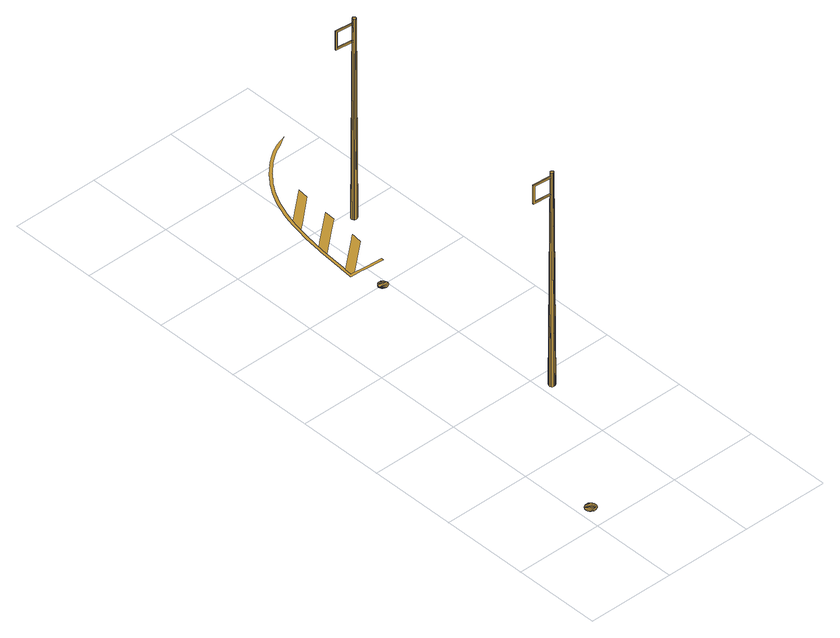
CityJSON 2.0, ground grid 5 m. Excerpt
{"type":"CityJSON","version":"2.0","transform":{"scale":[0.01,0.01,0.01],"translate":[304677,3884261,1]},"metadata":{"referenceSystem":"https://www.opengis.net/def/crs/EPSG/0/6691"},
"CityObjects":{
"cityfurniture1":{"type":"CityFurniture","attributes":{"class":"1000","function":"5610"},"geometry":[{"type":"MultiSurface","lod":"3","boundaries":[[[0,1,2]],[[2,3,0]],[[1,4,2]],[[1,5,4]],[[1,6,5]],[[4,7,2]],[[4,8,7]],[[2,7,9]],[[9,10,2]],[[7,11,9]],[[11,12,9]],[[7,13,11]],[[7,14,13]],[[13,15,11]],[[14,16,13]],[[16,17,13]],[[17,18,13]],[[19,13,20]],[[20,21,19]],[[17,22,18]],[[13,18,20]],[[18,23,20]],[[18,24,23]],[[23,25,20]],[[18,26,24]],[[18,27,26]],[[24,28,23]]]}]},
"cityfurniture2":{"type":"CityFurniture","attributes":{"class":"1000","function":"4840"},"geometry":[{"type":"MultiSurface","lod":"3","boundaries":[[[29,30,31,32]],[[33,34,35,29,32,36]],[[31,30,37,38,39,40]],[[38,34,33,39]],[[41,42,43,35,34,38,37,44]],[[40,39,33,36,45,46,47,48]],[[42,41,47,46]],[[49,50,43,42,46,45]],[[47,41,44,51,52,48]],[[52,51,53,54]],[[55,56,50,49]],[[57,55,49,45,36,32,31,40,48,52,54,58]],[[51,44,37,30,29,35,43,50,56,59,60,53]],[[61,57,58,62]],[[63,61,62,64]],[[65,63,64,66]],[[67,65,66,68]],[[69,67,68,70]],[[71,69,70,72]],[[73,71,72,74]],[[75,73,74,76]],[[77,75,76,78]],[[79,77,78,80]],[[81,79,80,82]],[[83,81,82,84]],[[85,83,84,86]],[[59,87,88,60]],[[89,90,87,59,56,55,57,61,63,65,67,69,71,73,75,77,79,81,83,85]],[[80,78,76,74,72,70,68,66,64,62,58,54,53,60,88,91,92,86,84,82]],[[87,90,91,88]],[[89,85,86,92]],[[90,89,92,91]]]}]},
"cityfurniture3":{"type":"CityFurniture","attributes":{"class":"1000","function":"8020"},"geometry":[{"type":"MultiSurface","lod":"3","boundaries":[[[93,94,95]],[[94,93,96]],[[93,97,98]],[[97,93,95]],[[97,99,100]],[[99,97,95]],[[95,94,101]],[[101,94,102]],[[99,95,103]],[[95,101,104]],[[99,103,105]],[[95,104,106]],[[95,106,107]],[[95,108,109]],[[108,95,107]],[[107,106,110]],[[95,109,111]],[[108,107,112]],[[108,112,113]],[[112,107,114]],[[114,107,115]],[[112,114,116]],[[112,116,117]],[[116,114,118]],[[112,117,119]],[[112,119,120]],[[117,116,121]],[[122,116,123]],[[116,122,121]],[[117,121,124]],[[121,122,125]]]}]},
"cityfurniture4":{"type":"CityFurniture","attributes":{"class":"1000","function":"4840"},"geometry":[{"type":"MultiSurface","lod":"3","boundaries":[[[126,127,128,129]],[[130,131,132,126,129,133]],[[128,127,134,135,136,137]],[[135,131,130,136]],[[138,139,140,132,131,135,134,141]],[[137,136,130,133,142,143,144,145]],[[139,138,144,143]],[[146,147,140,139,143,142]],[[144,138,141,148,149,145]],[[149,148,150,151]],[[152,153,147,146]],[[154,152,146,142,133,129,128,137,145,149,151,155]],[[148,141,134,127,126,132,140,147,153,156,157,150]],[[158,154,155,159]],[[160,158,159,161]],[[162,160,161,163]],[[164,162,163,165]],[[166,164,165,167]],[[168,166,167,169]],[[170,168,169,171]],[[172,170,171,173]],[[174,172,173,175]],[[176,174,175,177]],[[178,176,177,179]],[[180,178,179,181]],[[182,180,181,183]],[[156,184,185,157]],[[186,187,184,156,153,152,154,158,160,162,164,166,168,170,172,174,176,178,180,182]],[[177,175,173,171,169,167,165,163,161,159,155,151,150,157,185,188,189,183,181,179]],[[184,187,188,185]],[[186,182,183,189]],[[187,186,189,188]]]}]},
"cityfurniture5":{"type":"CityFurniture","attributes":{"class":"1000","function":"1010"},"geometry":[{"type":"MultiSurface","lod":"3","boundaries":[[[190,191,192,193,194,195,196,197,198,199,200,201,202,203,204,205,206]],[[207,208,209,210,211,212,213,204,214,215,216,217,218,219,220,221,222,223,224,225,226,227,228,229,230,231,232,233,234,235,236,237,238,239,240,241,242,243,244,245,246,247,248,249,250,251,252,253,254,255,256,257,258,259,260,261,262,263,264,265,266,267,268,269,270,271,272,273,274,275,276,277,278,279,280,281,282,283,284,285,286,287,288,289,290,291,292,293,294,295,296,297,298,299,300,301,302,303,304,305,306,307,308,309,310,311,312,313,314,315,316,317,318,319,320,321,322,323,324,325,326,327,328,329,330,331,332,333,334,335,336,337,338,339,340,341,342,343,344,345,346,347,348,349,350,351,352,353,354,355,356,357,358,359,360,361,362,363,364,365,366,367,368,369,370,371,372]],[[373,374,375,376,215,377,378,379,380]],[[381,382,383,222,384,385]]]}]}
},
"vertices":[
[63,95,97],[67,94,97],[50,103,97],[54,99,97],[87,96,97],[82,94,97],[72,93,97],[99,105,97],[91,98,97],[45,111,97],[47,107,97],[41,126,97],[43,116,97],[45,140,97],[103,114,97],[43,135,97],[105,124,97],[104,134,97],[96,147,97],[48,144,97],[60,153,97],[55,151,97],[100,143,97],[69,156,97],[79,156,97],[64,155,97],[84,155,97],[93,150,97],[74,157,97],
[547,914,1381],[546,915,1282],[546,911,1282],[547,911,1381],[451,918,1381],[451,926,1381],[548,917,1381],[547,909,1381],[547,917,1282],[451,926,1282],[451,918,1282],[547,909,1282],[443,926,1274],[443,926,1389],[548,917,1389],[547,917,1274],[547,909,1389],[443,918,1389],[443,918,1274],[547,909,1274],[547,911,1389],[547,914,1389],[546,915,1274],[546,911,1274],[539,916,99],[538,910,99],[547,911,1412],[547,914,1412],[548,908,1412],[540,905,99],[548,917,1412],[541,921,99],[549,906,1412],[543,900,99],[552,904,1412],[548,896,99],[555,903,1412],[553,894,99],[558,902,1412],[559,894,99],[561,903,1412],[564,896,99],[563,905,1412],[569,899,99],[565,907,1412],[573,903,99],[566,910,1412],[575,909,99],[567,913,1412],[575,914,99],[566,916,1412],[573,920,99],[564,919,1412],[570,925,99],[562,921,1412],[566,928,99],[559,922,1412],[560,930,99],[550,920,1412],[544,926,99],[556,922,1412],[553,921,1412],[549,929,99],[555,931,99],
[469,1972,100],[477,1972,100],[447,1995,99],[473,1971,100],[461,1975,100],[465,1973,100],[454,1980,99],[457,1977,99],[489,1976,100],[482,1972,100],[447,1991,99],[496,1982,100],[451,1983,99],[500,1990,100],[501,2002,100],[450,2012,99],[448,2008,99],[501,1998,100],[446,1999,99],[455,2018,100],[452,2015,100],[498,2010,100],[500,2007,100],[493,2017,100],[470,2026,100],[496,2014,100],[466,2025,100],[458,2021,100],[479,2025,100],[487,2023,100],[490,2021,100],[474,2026,100],[483,2025,100],
[702,2455,1303],[701,2455,1204],[701,2452,1204],[702,2452,1303],[606,2458,1303],[607,2466,1303],[703,2457,1303],[702,2449,1303],[702,2457,1204],[607,2466,1204],[606,2458,1204],[702,2449,1204],[599,2467,1196],[599,2467,1311],[703,2457,1311],[702,2457,1196],[702,2449,1311],[598,2459,1311],[598,2459,1196],[702,2449,1196],[702,2452,1311],[702,2455,1311],[701,2455,1196],[701,2452,1196],[694,2456,102],[694,2451,102],[702,2452,1335],[702,2455,1335],[703,2449,1335],[696,2445,102],[703,2458,1335],[696,2462,102],[704,2446,1335],[699,2441,102],[707,2444,1335],[703,2437,102],[710,2443,1335],[708,2435,102],[713,2443,1335],[714,2435,102],[716,2444,1335],[719,2437,102],[719,2445,1335],[724,2440,102],[721,2448,1335],[727,2444,102],[722,2451,1335],[729,2449,102],[722,2454,1335],[730,2455,102],[721,2457,1335],[728,2460,102],[719,2460,1335],[725,2465,102],[717,2462,1335],[721,2468,102],[714,2463,1335],[716,2470,102],[705,2460,1335],[700,2466,102],[711,2463,1335],[708,2462,1335],[705,2469,102],[710,2471,102],
[614,2305,101],[617,2338,101],[617,2339,101],[617,2341,101],[618,2344,101],[618,2346,101],[618,2348,101],[618,2351,101],[619,2353,101],[620,2368,102],[600,2352,101],[599,2351,101],[591,2344,101],[421,2202,100],[417,2160,100],[438,2158,100],[585,2281,101],[468,2140,100],[487,2138,100],[598,2128,101],[599,2130,101],[599,2137,101],[600,2143,101],[508,2151,100],[422,2218,100],[437,2378,100],[445,2440,101],[445,2442,101],[446,2445,101],[453,2502,101],[464,2554,101],[464,2557,101],[474,2606,101],[485,2646,101],[495,2686,102],[510,2725,102],[523,2760,102],[523,2762,102],[524,2764,102],[525,2766,102],[543,2801,102],[545,2805,102],[548,2811,102],[554,2825,102],[556,2827,102],[556,2828,102],[556,2829,102],[558,2833,102],[560,2835,102],[561,2838,102],[562,2840,102],[565,2844,102],[569,2850,102],[570,2851,102],[571,2853,102],[593,2887,102],[600,2898,102],[602,2900,102],[604,2902,102],[608,2907,102],[609,2908,102],[647,2953,102],[648,2955,102],[651,2958,102],[666,2973,102],[668,2974,102],[672,2978,102],[673,2979,102],[677,2983,102],[681,2986,102],[688,2994,102],[690,2995,102],[694,3000,102],[699,3004,102],[706,3010,102],[713,3015,102],[717,3019,102],[725,3025,102],[726,3026,102],[735,3033,103],[735,3034,103],[738,3035,103],[746,3041,103],[747,3042,103],[755,3047,103],[761,3051,103],[763,3052,103],[766,3054,103],[769,3056,103],[774,3059,103],[785,3065,103],[786,3066,103],[795,3070,103],[797,3071,103],[798,3071,103],[800,3072,103],[806,3075,103],[814,3079,103],[819,3082,103],[825,3086,103],[826,3086,103],[836,3092,103],[843,3097,103],[853,3102,103],[868,3111,103],[872,3114,103],[867,3112,103],[842,3104,103],[813,3095,103],[810,3094,103],[800,3089,103],[799,3089,103],[792,3085,103],[790,3084,103],[788,3083,103],[767,3072,103],[766,3072,103],[761,3069,103],[755,3065,102],[753,3063,102],[751,3062,102],[747,3059,102],[742,3056,102],[727,3046,102],[726,3045,102],[725,3045,102],[717,3038,102],[716,3038,102],[708,3031,102],[705,3029,102],[703,3027,102],[699,3024,102],[696,3021,102],[694,3020,102],[689,3015,102],[683,3010,102],[678,3004,102],[671,2998,102],[670,2997,102],[662,2990,102],[659,2987,102],[656,2983,102],[636,2964,102],[596,2916,102],[593,2913,102],[592,2911,102],[588,2907,102],[584,2901,102],[581,2895,102],[556,2858,102],[554,2855,102],[552,2851,102],[548,2845,102],[545,2839,102],[544,2837,102],[543,2835,102],[541,2832,102],[540,2830,102],[540,2829,102],[529,2808,102],[510,2770,102],[510,2768,102],[509,2765,102],[496,2730,102],[481,2690,102],[470,2650,101],[459,2609,101],[449,2557,101],[439,2506,101],[439,2504,101],[431,2450,101],[431,2447,101],[431,2445,101],[430,2445,101],[430,2442,101],[422,2379,100],[408,2228,100],[407,2219,100],[402,2155,99],[401,2151,99],[401,2150,99],[401,2146,99],[408,2145,99],[633,2511,102],[638,2574,102],[466,2430,101],[441,2409,101],[436,2377,100],[434,2345,100],[507,2406,101],[568,2457,101],[651,2715,103],[657,2779,103],[481,2632,101],[465,2560,101],[504,2592,101]
]}
